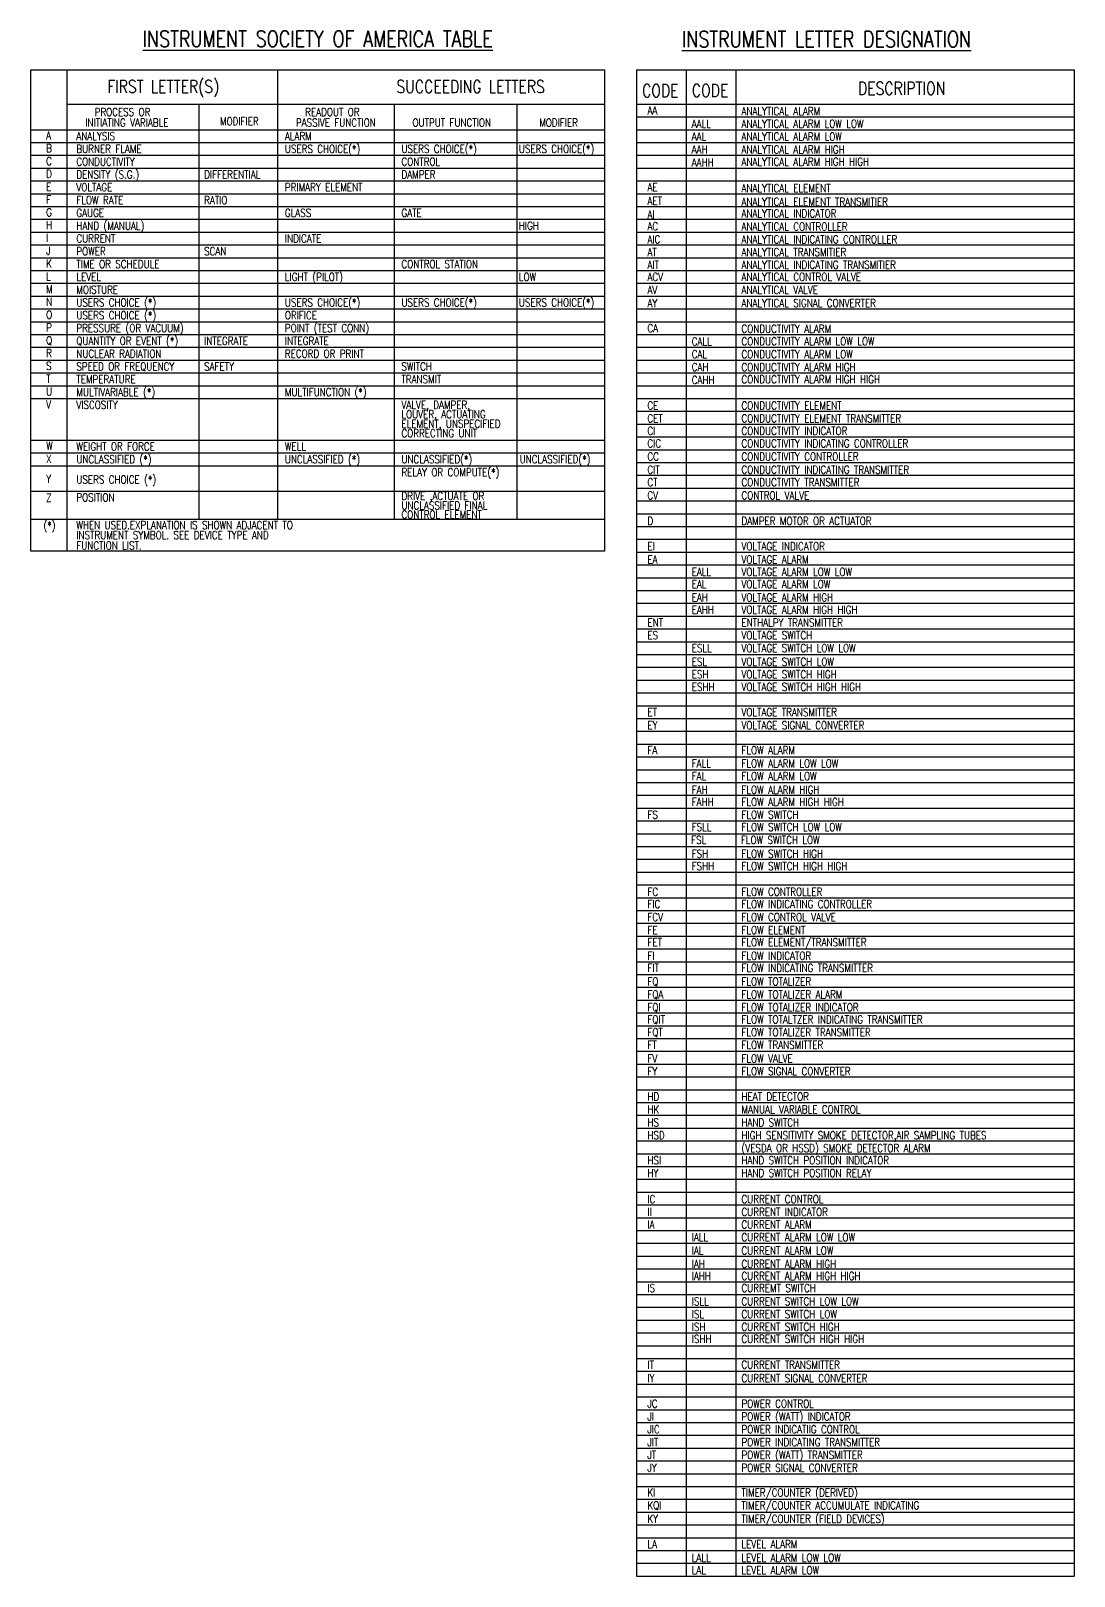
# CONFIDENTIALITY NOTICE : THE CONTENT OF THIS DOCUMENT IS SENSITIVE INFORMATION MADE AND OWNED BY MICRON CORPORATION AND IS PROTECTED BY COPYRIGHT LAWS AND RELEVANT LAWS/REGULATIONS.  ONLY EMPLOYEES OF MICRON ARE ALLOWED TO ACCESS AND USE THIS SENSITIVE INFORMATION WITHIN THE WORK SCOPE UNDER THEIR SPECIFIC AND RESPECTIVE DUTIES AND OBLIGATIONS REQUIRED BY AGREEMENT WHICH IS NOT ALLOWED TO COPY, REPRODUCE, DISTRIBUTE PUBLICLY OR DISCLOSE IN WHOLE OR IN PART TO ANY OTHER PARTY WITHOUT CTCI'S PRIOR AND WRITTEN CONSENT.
# Model space of a CAD drawing. Header units: millimetres. Extents: x 63 to 682, y 56 to 539.
# Drawn here: x 63.1 to 389, y 56 to 538.8 of the extents above; entities that cross this region are included whole.
import ezdxf
from ezdxf.enums import TextEntityAlignment as Align

# ---------------------------------------------------------------- set-up
doc = ezdxf.new("R2010")
doc.units = ezdxf.units.MM
doc.header["$LTSCALE"] = 10
for name, color, linetype in [('MD-IS-2023-01-30', 10, 'Continuous'), ('XFAC-O-IS-001$0$M-DETL-02', 2, 'Continuous'), ('XFAC-O-IS-001$0$M-DETL-05', 5, 'Continuous'), ('XFAC-O-IS-001$0$M-DETL-TXT', 4, 'Continuous')]:
    doc.layers.add(name, color=color, linetype=linetype)
doc.styles.add('XFAC-O-IS-001$0$AA-TXT', font='simplex.shx', dxfattribs={"width": 0.8, "bigfont": 'CHINA.shx'})
doc.styles.add('XFAC-O-IS-001$0$BB-TXT', font='romand.shx', dxfattribs={"width": 0.8})

# ---------------------------------------------------------------- blocks, each defined once
blk = doc.blocks.new('XFAC-O-IS-001')
at = {"layer": 'XFAC-O-IS-001$0$M-DETL-02'}
for p, q in [((74.35, 526.62), (74.35, 376.28)), ((140.12, 526.62), (140.12, 386.28)), ((267.8, 526.62), (267.8, 55.95)), ((283.34, 526.62), (283.34, 55.95)), ((115.58, 515.95), (115.58, 386.28)), ((176.54, 515.95), (176.54, 386.28)), ((214.88, 515.95), (214.88, 386.28)), ((252.26, 511.95), (388.97, 511.95)), ((252.26, 507.95), (388.97, 507.95)), ((63.08, 503.95), (242.26, 503.95)), ((252.26, 503.95), (388.97, 503.95)), ((63.08, 499.95), (242.26, 499.95)), ((252.26, 499.95), (388.97, 499.95)), ((63.08, 495.95), (242.26, 495.95)), ((252.26, 495.95), (388.97, 495.95)), ((63.08, 491.95), (242.26, 491.95)), ((63.08, 487.95), (242.26, 487.95)), ((252.26, 491.95), (388.97, 491.95)), ((252.26, 487.95), (388.97, 487.95)), ((63.08, 483.95), (242.26, 483.95)), ((252.26, 483.95), (388.97, 483.95)), ((63.08, 479.95), (242.26, 479.95)), ((252.26, 479.95), (388.97, 479.95)), ((63.08, 475.95), (242.26, 475.95)), ((252.26, 475.95), (388.97, 475.95)), ((63.08, 471.95), (242.26, 471.95)), ((252.26, 471.95), (388.97, 471.95)), ((63.08, 467.95), (242.26, 467.95)), ((63.08, 463.95), (242.26, 463.95)), ((252.26, 467.95), (388.97, 467.95)), ((252.26, 463.95), (388.97, 463.95)), ((63.08, 459.95), (242.26, 459.95)), ((252.26, 459.95), (388.97, 459.95)), ((63.08, 455.95), (242.26, 455.95)), ((252.26, 455.95), (388.97, 455.95)), ((63.08, 451.95), (242.26, 451.95)), ((252.26, 451.95), (388.97, 451.95)), ((63.08, 447.95), (242.26, 447.95)), ((252.26, 447.95), (388.97, 447.95)), ((63.08, 443.95), (242.26, 443.95)), ((63.08, 439.95), (242.26, 439.95)), ((252.26, 443.95), (388.97, 443.95)), ((252.26, 439.95), (388.97, 439.95)), ((63.08, 435.95), (242.26, 435.95)), ((252.26, 435.95), (388.97, 435.95)), ((63.08, 431.95), (242.26, 431.95)), ((252.26, 431.95), (388.97, 431.95)), ((63.08, 427.95), (242.26, 427.95)), ((252.26, 427.95), (388.97, 427.95)), ((63.08, 423.95), (242.26, 423.95)), ((252.26, 423.95), (388.97, 423.95)), ((252.26, 419.95), (388.97, 419.95)), ((252.26, 415.95), (388.97, 415.95)), ((63.08, 410.95), (242.26, 410.95)), ((252.26, 411.95), (388.97, 411.95)), ((63.08, 406.95), (242.26, 406.95)), ((252.26, 407.95), (388.97, 407.95)), ((63.08, 402.95), (242.26, 402.95)), ((252.26, 403.95), (388.97, 403.95)), ((252.26, 399.95), (388.97, 399.95)), ((252.26, 395.95), (388.97, 395.95)), ((63.08, 394.95), (242.26, 394.95)), ((252.26, 391.95), (388.97, 391.95)), ((252.26, 387.95), (388.97, 387.95)), ((63.08, 386.28), (242.26, 386.28)), ((252.26, 383.95), (388.97, 383.95)), ((252.26, 379.95), (388.97, 379.95)), ((252.26, 375.95), (388.97, 375.95)), ((252.26, 371.95), (388.97, 371.95)), ((252.26, 367.95), (388.97, 367.95)), ((252.26, 363.95), (388.97, 363.95)), ((252.26, 359.95), (388.97, 359.95)), ((252.26, 355.95), (388.97, 355.95)), ((252.26, 351.95), (388.97, 351.95)), ((252.26, 347.95), (388.97, 347.95)), ((252.26, 343.95), (388.97, 343.95)), ((252.26, 339.95), (388.97, 339.95)), ((252.26, 335.95), (388.97, 335.95)), ((252.26, 331.95), (388.97, 331.95)), ((252.26, 327.95), (388.97, 327.95)), ((252.26, 323.95), (388.97, 323.95)), ((252.26, 319.95), (388.97, 319.95)), ((252.26, 315.95), (388.97, 315.95)), ((252.26, 311.95), (388.97, 311.95)), ((252.26, 307.95), (388.97, 307.95)), ((252.26, 303.95), (388.97, 303.95)), ((252.26, 299.95), (388.97, 299.95)), ((252.26, 295.95), (388.97, 295.95)), ((252.26, 291.95), (388.97, 291.95)), ((252.26, 287.95), (388.97, 287.95)), ((252.26, 283.95), (388.97, 283.95)), ((252.26, 279.95), (388.97, 279.95)), ((252.26, 275.95), (388.97, 275.95)), ((252.26, 271.95), (388.97, 271.95)), ((252.26, 267.95), (388.97, 267.95)), ((252.26, 263.95), (388.97, 263.95)), ((252.26, 259.95), (388.97, 259.95)), ((252.26, 255.95), (388.97, 255.95)), ((252.26, 251.95), (388.97, 251.95)), ((252.26, 247.95), (388.97, 247.95)), ((252.26, 243.95), (388.97, 243.95)), ((252.26, 239.95), (388.97, 239.95)), ((252.26, 235.95), (388.97, 235.95)), ((252.26, 231.95), (388.97, 231.95)), ((252.26, 227.95), (388.97, 227.95)), ((252.26, 223.95), (388.97, 223.95)), ((252.26, 219.95), (388.97, 219.95)), ((252.26, 215.95), (388.97, 215.95)), ((252.26, 211.95), (388.97, 211.95)), ((252.26, 207.95), (388.97, 207.95)), ((252.26, 203.95), (388.97, 203.95)), ((252.26, 199.95), (388.97, 199.95)), ((252.26, 195.95), (388.97, 195.95)), ((252.26, 191.95), (388.97, 191.95)), ((252.26, 187.95), (388.97, 187.95)), ((252.26, 183.95), (388.97, 183.95)), ((252.26, 179.95), (388.97, 179.95)), ((252.26, 175.95), (388.97, 175.95)), ((252.26, 171.95), (388.97, 171.95)), ((252.26, 167.95), (388.97, 167.95)), ((252.26, 163.95), (388.97, 163.95)), ((252.26, 159.95), (388.97, 159.95)), ((252.26, 155.95), (388.97, 155.95)), ((252.26, 151.95), (388.97, 151.95)), ((252.26, 147.95), (388.97, 147.95)), ((252.26, 143.95), (388.97, 143.95)), ((252.26, 139.95), (388.97, 139.95)), ((252.26, 135.95), (388.97, 135.95)), ((252.26, 131.95), (388.97, 131.95)), ((252.26, 127.95), (388.97, 127.95)), ((252.26, 123.95), (388.97, 123.95)), ((252.26, 119.95), (388.97, 119.95)), ((252.26, 115.95), (388.97, 115.95)), ((252.26, 111.95), (388.97, 111.95)), ((252.26, 107.95), (388.97, 107.95)), ((252.26, 103.95), (388.97, 103.95)), ((252.26, 99.95), (388.97, 99.95)), ((252.26, 95.95), (388.97, 95.95)), ((252.26, 91.95), (388.97, 91.95)), ((252.26, 87.95), (388.97, 87.95)), ((252.26, 83.95), (388.97, 83.95)), ((252.26, 79.95), (388.97, 79.95)), ((252.26, 75.95), (388.97, 75.95)), ((252.26, 71.95), (388.97, 71.95)), ((252.26, 67.95), (388.97, 67.95)), ((252.26, 63.95), (388.97, 63.95)), ((252.26, 59.95), (388.97, 59.95))]:
    blk.add_line(p, q, dxfattribs=at)
at = {"layer": 'XFAC-O-IS-001$0$M-DETL-05'}
for p, q in [((63.08, 526.62), (242.26, 526.62)), ((63.08, 376.28), (63.08, 526.62)), ((242.26, 526.62), (242.26, 376.28)), ((252.26, 526.62), (252.26, 55.95)), ((252.26, 526.62), (388.97, 526.62)), ((388.97, 526.62), (388.97, 55.95)), ((74.35, 515.95), (242.26, 515.95)), ((252.26, 515.95), (388.97, 515.95)), ((63.08, 507.95), (242.26, 507.95)), ((242.26, 376.28), (63.08, 376.28)), ((252.26, 55.95), (388.97, 55.95))]:
    blk.add_line(p, q, dxfattribs=at)
at = {"layer": 'XFAC-O-IS-001$0$M-DETL-TXT', "style": 'XFAC-O-IS-001$0$BB-TXT', "width": 0.8}
for s, p in [('%%uINSTRUMENT SOCIETY OF AMERICA TABLE', (152.69, 536.32)), ('%%uINSTRUMENT LETTER DESIGNATION', (311.65, 536.23))]:
    blk.add_text(s, height=5, dxfattribs=at).set_placement(p, align=Align.MIDDLE)
at = {"layer": 'XFAC-O-IS-001$0$M-DETL-TXT', "width": 0.8}
for s, height, style, p in [('FIRST LETTER(S)', 4, 'XFAC-O-IS-001$0$BB-TXT', (86.94, 519.44)), ('SUCCEEDING LETTERS', 4, 'XFAC-O-IS-001$0$BB-TXT', (177.27, 519.42)), ('CODE', 4, 'XFAC-O-IS-001$0$BB-TXT', (254.02, 518.14)), ('CODE', 4, 'XFAC-O-IS-001$0$BB-TXT', (269.56, 518.19)), ('DESCRIPTION', 4, 'XFAC-O-IS-001$0$BB-TXT', (321.47, 518.85)), ('PROCESS OR', 2.5, 'XFAC-O-IS-001$0$AA-TXT', (82.99, 512.21)), ('READOUT OR', 2.5, 'XFAC-O-IS-001$0$AA-TXT', (148.77, 512.21)), ('AA', 2.5, 'XFAC-O-IS-001$0$AA-TXT', (255.68, 512.66)), ('ANALYTICAL ALARM', 2.5, 'XFAC-O-IS-001$0$AA-TXT', (285.06, 512.49)), ('A', 2.5, 'XFAC-O-IS-001$0$AA-TXT', (67.85, 504.87)), ('ANALYSIS', 2.5, 'XFAC-O-IS-001$0$AA-TXT', (77.28, 504.7)), ('INITIATING VARIABLE', 2.5, 'XFAC-O-IS-001$0$AA-TXT', (80.09, 508.9)), ('MODIFIER', 2.5, 'XFAC-O-IS-001$0$AA-TXT', (122.15, 509.31)), ('ALARM', 2.5, 'XFAC-O-IS-001$0$AA-TXT', (142.42, 504.7)), ('PASSIVE FUNCTION', 2.5, 'XFAC-O-IS-001$0$AA-TXT', (145.87, 508.9)), ('OUTPUT FUNCTION', 2.5, 'XFAC-O-IS-001$0$AA-TXT', (182.29, 508.9)), ('MODIFIER', 2.5, 'XFAC-O-IS-001$0$AA-TXT', (221.89, 508.9)), ('AALL', 2.5, 'XFAC-O-IS-001$0$AA-TXT', (269.52, 508.49)), ('AAL', 2.5, 'XFAC-O-IS-001$0$AA-TXT', (269.52, 504.57)), ('ANALYTICAL ALARM LOW LOW', 2.5, 'XFAC-O-IS-001$0$AA-TXT', (285.06, 508.57)), ('ANALYTICAL ALARM LOW', 2.5, 'XFAC-O-IS-001$0$AA-TXT', (285.06, 504.53)), ('B', 2.5, 'XFAC-O-IS-001$0$AA-TXT', (67.85, 500.87)), ('BURNER FLAME', 2.5, 'XFAC-O-IS-001$0$AA-TXT', (77.28, 500.7)), ('USERS CHOICE(*)', 2.5, 'XFAC-O-IS-001$0$AA-TXT', (142.42, 500.7)), ('USERS CHOICE(*)', 2.5, 'XFAC-O-IS-001$0$AA-TXT', (178.84, 500.7)), ('USERS CHOICE(*)', 2.5, 'XFAC-O-IS-001$0$AA-TXT', (215.52, 500.7)), ('AAH', 2.5, 'XFAC-O-IS-001$0$AA-TXT', (269.52, 500.53)), ('ANALYTICAL ALARM HIGH', 2.5, 'XFAC-O-IS-001$0$AA-TXT', (285.06, 500.49)), ('C', 2.5, 'XFAC-O-IS-001$0$AA-TXT', (67.85, 496.87)), ('CONDUCTIVITY', 2.5, 'XFAC-O-IS-001$0$AA-TXT', (77.28, 496.7)), ('CONTROL', 2.5, 'XFAC-O-IS-001$0$AA-TXT', (178.84, 496.7)), ('AAHH', 2.5, 'XFAC-O-IS-001$0$AA-TXT', (269.52, 496.49)), ('ANALYTICAL ALARM HIGH HIGH', 2.5, 'XFAC-O-IS-001$0$AA-TXT', (285.06, 496.69)), ('D', 2.5, 'XFAC-O-IS-001$0$AA-TXT', (67.85, 492.87)), ('DENSITY (S.G.)', 2.5, 'XFAC-O-IS-001$0$AA-TXT', (77.28, 492.7)), ('DIFFERENTIAL', 2.5, 'XFAC-O-IS-001$0$AA-TXT', (117.19, 492.7)), ('DAMPER', 2.5, 'XFAC-O-IS-001$0$AA-TXT', (178.84, 492.7)), ('E', 2.5, 'XFAC-O-IS-001$0$AA-TXT', (67.85, 488.87)), ('VOLTAGE', 2.5, 'XFAC-O-IS-001$0$AA-TXT', (77.28, 488.7)), ('PRIMARY ELEMENT', 2.5, 'XFAC-O-IS-001$0$AA-TXT', (142.42, 488.7)), ('AE', 2.5, 'XFAC-O-IS-001$0$AA-TXT', (255.68, 488.69)), ('ANALYTICAL ELEMENT', 2.5, 'XFAC-O-IS-001$0$AA-TXT', (285.06, 488.44)), ('G', 2.5, 'XFAC-O-IS-001$0$AA-TXT', (67.85, 480.87)), ('F', 2.5, 'XFAC-O-IS-001$0$AA-TXT', (67.85, 484.87)), ('GAUGE', 2.5, 'XFAC-O-IS-001$0$AA-TXT', (77.28, 480.7)), ('FLOW RATE', 2.5, 'XFAC-O-IS-001$0$AA-TXT', (77.28, 484.7)), ('RATIO', 2.5, 'XFAC-O-IS-001$0$AA-TXT', (117.19, 484.7)), ('GLASS', 2.5, 'XFAC-O-IS-001$0$AA-TXT', (142.42, 480.7)), ('GATE', 2.5, 'XFAC-O-IS-001$0$AA-TXT', (178.84, 480.7)), ('AET', 2.5, 'XFAC-O-IS-001$0$AA-TXT', (255.68, 484.44)), ('ANALYTICAL ELEMENT TRANSMITIER', 2.5, 'XFAC-O-IS-001$0$AA-TXT', (285.06, 484.2)), ('ANALYTICAL INDICATOR', 2.5, 'XFAC-O-IS-001$0$AA-TXT', (285.06, 480.52)), ('H', 2.5, 'XFAC-O-IS-001$0$AA-TXT', (67.85, 476.87)), ('HAND (MANUAL)', 2.5, 'XFAC-O-IS-001$0$AA-TXT', (77.28, 476.7)), ('HIGH', 2.5, 'XFAC-O-IS-001$0$AA-TXT', (215.52, 476.7)), ('AI', 2.5, 'XFAC-O-IS-001$0$AA-TXT', (255.68, 480.2)), ('AC', 2.5, 'XFAC-O-IS-001$0$AA-TXT', (255.68, 476.52)), ('ANALYTICAL CONTROLLER', 2.5, 'XFAC-O-IS-001$0$AA-TXT', (285.06, 476.42)), ('I', 2.5, 'XFAC-O-IS-001$0$AA-TXT', (67.85, 472.87)), ('CURRENT', 2.5, 'XFAC-O-IS-001$0$AA-TXT', (77.28, 472.7)), ('INDICATE', 2.5, 'XFAC-O-IS-001$0$AA-TXT', (142.42, 472.7)), ('AIC', 2.5, 'XFAC-O-IS-001$0$AA-TXT', (255.68, 472.42)), ('ANALYTICAL INDICATING CONTROLLER', 2.5, 'XFAC-O-IS-001$0$AA-TXT', (285.06, 472.42)), ('J', 2.5, 'XFAC-O-IS-001$0$AA-TXT', (67.85, 468.87)), ('POWER', 2.5, 'XFAC-O-IS-001$0$AA-TXT', (77.28, 468.7)), ('SCAN', 2.5, 'XFAC-O-IS-001$0$AA-TXT', (117.19, 468.7)), ('AT', 2.5, 'XFAC-O-IS-001$0$AA-TXT', (255.68, 468.46)), ('ANALYTICAL TRANSMITIER', 2.5, 'XFAC-O-IS-001$0$AA-TXT', (285.06, 468.46)), ('K', 2.5, 'XFAC-O-IS-001$0$AA-TXT', (67.85, 464.87)), ('TIME OR SCHEDULE', 2.5, 'XFAC-O-IS-001$0$AA-TXT', (77.28, 464.7)), ('LIGHT (PILOT)', 2.5, 'XFAC-O-IS-001$0$AA-TXT', (142.42, 460.7)), ('CONTROL STATION', 2.5, 'XFAC-O-IS-001$0$AA-TXT', (178.84, 464.7)), ('AIT', 2.5, 'XFAC-O-IS-001$0$AA-TXT', (255.68, 464.5)), ('ANALYTICAL INDICATING TRANSMITIER', 2.5, 'XFAC-O-IS-001$0$AA-TXT', (285.06, 464.5)), ('L', 2.5, 'XFAC-O-IS-001$0$AA-TXT', (67.85, 460.87)), ('M', 2.5, 'XFAC-O-IS-001$0$AA-TXT', (67.85, 456.87)), ('LEVEL', 2.5, 'XFAC-O-IS-001$0$AA-TXT', (77.28, 460.7)), ('MOISTURE', 2.5, 'XFAC-O-IS-001$0$AA-TXT', (77.28, 456.7)), ('LOW', 2.5, 'XFAC-O-IS-001$0$AA-TXT', (215.52, 460.7)), ('ACV', 2.5, 'XFAC-O-IS-001$0$AA-TXT', (255.68, 460.72)), ('AV', 2.5, 'XFAC-O-IS-001$0$AA-TXT', (255.68, 456.62)), ('ANALYTICAL CONTROL VALVE', 2.5, 'XFAC-O-IS-001$0$AA-TXT', (285.06, 460.72)), ('ANALYTICAL VALVE', 2.5, 'XFAC-O-IS-001$0$AA-TXT', (285.06, 456.62)), ('N', 2.5, 'XFAC-O-IS-001$0$AA-TXT', (67.85, 452.87)), ('USERS CHOICE (*)', 2.5, 'XFAC-O-IS-001$0$AA-TXT', (77.28, 452.7)), ('USERS CHOICE(*)', 2.5, 'XFAC-O-IS-001$0$AA-TXT', (142.42, 452.7)), ('USERS CHOICE(*)', 2.5, 'XFAC-O-IS-001$0$AA-TXT', (178.84, 452.7)), ('USERS CHOICE(*)', 2.5, 'XFAC-O-IS-001$0$AA-TXT', (215.52, 452.7)), ('AY', 2.5, 'XFAC-O-IS-001$0$AA-TXT', (255.68, 452.52)), ('ANALYTICAL SIGNAL CONVERTER', 2.5, 'XFAC-O-IS-001$0$AA-TXT', (285.06, 452.52)), ('O', 2.5, 'XFAC-O-IS-001$0$AA-TXT', (67.85, 448.87)), ('USERS CHOICE (*)', 2.5, 'XFAC-O-IS-001$0$AA-TXT', (77.28, 448.7)), ('ORIFICE', 2.5, 'XFAC-O-IS-001$0$AA-TXT', (142.42, 448.7)), ('P', 2.5, 'XFAC-O-IS-001$0$AA-TXT', (67.85, 444.87)), ('PRESSURE (OR VACUUM)', 2.5, 'XFAC-O-IS-001$0$AA-TXT', (77.28, 444.7)), ('POINT (TEST CONN)', 2.5, 'XFAC-O-IS-001$0$AA-TXT', (142.42, 444.7)), ('CA', 2.5, 'XFAC-O-IS-001$0$AA-TXT', (255.68, 444.66)), ('CONDUCTIVITY ALARM', 2.5, 'XFAC-O-IS-001$0$AA-TXT', (285.06, 444.49)), ('Q', 2.5, 'XFAC-O-IS-001$0$AA-TXT', (67.85, 440.87)), ('QUANTITY OR EVENT (*)', 2.5, 'XFAC-O-IS-001$0$AA-TXT', (77.28, 440.7)), ('INTEGRATE', 2.5, 'XFAC-O-IS-001$0$AA-TXT', (117.19, 440.7)), ('INTEGRATE', 2.5, 'XFAC-O-IS-001$0$AA-TXT', (142.42, 440.7)), ('CALL', 2.5, 'XFAC-O-IS-001$0$AA-TXT', (269.52, 440.49)), ('CONDUCTIVITY ALARM LOW LOW', 2.5, 'XFAC-O-IS-001$0$AA-TXT', (285.06, 440.57)), ('S', 2.5, 'XFAC-O-IS-001$0$AA-TXT', (67.85, 432.87)), ('R', 2.5, 'XFAC-O-IS-001$0$AA-TXT', (67.85, 436.87)), ('SPEED OR FREQUENCY', 2.5, 'XFAC-O-IS-001$0$AA-TXT', (77.28, 432.7)), ('NUCLEAR RADIATION', 2.5, 'XFAC-O-IS-001$0$AA-TXT', (77.28, 436.7)), ('SAFETY', 2.5, 'XFAC-O-IS-001$0$AA-TXT', (117.19, 432.7)), ('RECORD OR PRINT', 2.5, 'XFAC-O-IS-001$0$AA-TXT', (142.42, 436.7)), ('SWITCH', 2.5, 'XFAC-O-IS-001$0$AA-TXT', (178.84, 432.7)), ('CAL', 2.5, 'XFAC-O-IS-001$0$AA-TXT', (269.52, 436.57)), ('CAH', 2.5, 'XFAC-O-IS-001$0$AA-TXT', (269.52, 432.53)), ('CONDUCTIVITY ALARM LOW', 2.5, 'XFAC-O-IS-001$0$AA-TXT', (285.06, 436.53)), ('CONDUCTIVITY ALARM HIGH', 2.5, 'XFAC-O-IS-001$0$AA-TXT', (285.06, 432.49)), ('T', 2.5, 'XFAC-O-IS-001$0$AA-TXT', (67.85, 428.87)), ('TEMPERATURE', 2.5, 'XFAC-O-IS-001$0$AA-TXT', (77.28, 428.7)), ('TRANSMIT', 2.5, 'XFAC-O-IS-001$0$AA-TXT', (178.84, 428.7)), ('CAHH', 2.5, 'XFAC-O-IS-001$0$AA-TXT', (269.52, 428.49)), ('CONDUCTIVITY ALARM HIGH HIGH', 2.5, 'XFAC-O-IS-001$0$AA-TXT', (285.06, 428.69)), ('U', 2.5, 'XFAC-O-IS-001$0$AA-TXT', (67.85, 424.87)), ('MULTIVARIABLE (*)', 2.5, 'XFAC-O-IS-001$0$AA-TXT', (77.28, 424.7)), ('MULTIFUNCTION (*)', 2.5, 'XFAC-O-IS-001$0$AA-TXT', (142.42, 424.7)), ('V', 2.5, 'XFAC-O-IS-001$0$AA-TXT', (67.85, 420.87)), ('VISCOSITY', 2.5, 'XFAC-O-IS-001$0$AA-TXT', (77.28, 420.7)), ('VALVE, DAMPER,', 2.5, 'XFAC-O-IS-001$0$AA-TXT', (178.84, 420.7)), ('LOUVER, ACTUATING', 2.5, 'XFAC-O-IS-001$0$AA-TXT', (178.84, 417.75)), ('CE', 2.5, 'XFAC-O-IS-001$0$AA-TXT', (255.68, 420.49)), ('CONDUCTIVITY ELEMENT ', 2.5, 'XFAC-O-IS-001$0$AA-TXT', (285.06, 420.49)), ('ELEMENT, UNSPECIFIED', 2.5, 'XFAC-O-IS-001$0$AA-TXT', (178.84, 414.8)), ('CET', 2.5, 'XFAC-O-IS-001$0$AA-TXT', (255.68, 416.49)), ('CONDUCTIVITY ELEMENT TRANSMITTER', 2.5, 'XFAC-O-IS-001$0$AA-TXT', (285.06, 416.49)), ('CORRECTING UNIT', 2.5, 'XFAC-O-IS-001$0$AA-TXT', (178.84, 411.84)), ('CI', 2.5, 'XFAC-O-IS-001$0$AA-TXT', (255.68, 412.58)), ('CIC', 2.5, 'XFAC-O-IS-001$0$AA-TXT', (255.68, 408.66)), ('CONDUCTIVITY INDICATOR', 2.5, 'XFAC-O-IS-001$0$AA-TXT', (285.06, 412.58)), ('CONDUCTIVITY INDICATING CONTROLLER', 2.5, 'XFAC-O-IS-001$0$AA-TXT', (285.06, 408.66)), ('W', 2.5, 'XFAC-O-IS-001$0$AA-TXT', (67.85, 407.87)), ('X', 2.5, 'XFAC-O-IS-001$0$AA-TXT', (67.85, 403.87)), ('WEIGHT OR FORCE', 2.5, 'XFAC-O-IS-001$0$AA-TXT', (77.28, 407.7)), ('UNCLASSIFIED (*)', 2.5, 'XFAC-O-IS-001$0$AA-TXT', (77.28, 403.7)), ('WELL', 2.5, 'XFAC-O-IS-001$0$AA-TXT', (142.42, 407.7)), ('UNCLASSIFIED (*)', 2.5, 'XFAC-O-IS-001$0$AA-TXT', (142.42, 403.7)), ('UNCLASSIFIED(*)', 2.5, 'XFAC-O-IS-001$0$AA-TXT', (178.84, 403.7)), ('UNCLASSIFIED(*)', 2.5, 'XFAC-O-IS-001$0$AA-TXT', (215.76, 403.7)), ('CC', 2.5, 'XFAC-O-IS-001$0$AA-TXT', (255.68, 404.56)), ('CONDUCTIVITY CONTROLLER', 2.5, 'XFAC-O-IS-001$0$AA-TXT', (285.06, 404.56)), ('RELAY OR COMPUTE(*)', 2.5, 'XFAC-O-IS-001$0$AA-TXT', (178.84, 399.64)), ('CIT', 2.5, 'XFAC-O-IS-001$0$AA-TXT', (255.68, 400.45)), ('CONDUCTIVITY INDICATING TRANSMITTER', 2.5, 'XFAC-O-IS-001$0$AA-TXT', (285.06, 400.45)), ('Y', 2.5, 'XFAC-O-IS-001$0$AA-TXT', (67.85, 397.57)), ('USERS CHOICE (*)', 2.5, 'XFAC-O-IS-001$0$AA-TXT', (77.28, 397.36)), ('CT', 2.5, 'XFAC-O-IS-001$0$AA-TXT', (255.68, 396.54)), ('CONDUCTIVITY TRANSMITTER', 2.5, 'XFAC-O-IS-001$0$AA-TXT', (285.06, 396.54)), ('Z', 2.5, 'XFAC-O-IS-001$0$AA-TXT', (67.85, 391.7)), ('POSITION', 2.5, 'XFAC-O-IS-001$0$AA-TXT', (77.28, 391.79)), ('DRIVE ,ACTUATE OR', 2.5, 'XFAC-O-IS-001$0$AA-TXT', (178.84, 392.23)), ('UNCLASSIFIED FINAL ', 2.5, 'XFAC-O-IS-001$0$AA-TXT', (178.84, 389.28)), ('CV', 2.5, 'XFAC-O-IS-001$0$AA-TXT', (255.68, 392.43)), ('CONTROL VALVE', 2.5, 'XFAC-O-IS-001$0$AA-TXT', (285.06, 392.43)), ('CONTROL ELEMENT', 2.5, 'XFAC-O-IS-001$0$AA-TXT', (178.84, 386.4)), ('D', 2.5, 'XFAC-O-IS-001$0$AA-TXT', (255.68, 384.43)), ('DAMPER MOTOR OR ACTUATOR', 2.5, 'XFAC-O-IS-001$0$AA-TXT', (285.06, 384.43)), ('(*)', 2.5, 'XFAC-O-IS-001$0$AA-TXT', (66.99, 383)), ('WHEN USED.EXPLANATION IS SHOWN ADJACENT TO', 2.5, 'XFAC-O-IS-001$0$AA-TXT', (77.28, 383.12)), ('INSTRUMENT SYMBOL. SEE DEVICE TYPE AND', 2.5, 'XFAC-O-IS-001$0$AA-TXT', (77.28, 380.02)), ('FUNCTION LIST.', 2.5, 'XFAC-O-IS-001$0$AA-TXT', (77.28, 376.73)), ('EI', 2.5, 'XFAC-O-IS-001$0$AA-TXT', (255.68, 376.52)), ('VOLTAGE INDICATOR', 2.5, 'XFAC-O-IS-001$0$AA-TXT', (285.06, 376.52)), ('EA', 2.5, 'XFAC-O-IS-001$0$AA-TXT', (255.68, 372.35)), ('VOLTAGE ALARM', 2.5, 'XFAC-O-IS-001$0$AA-TXT', (285.06, 372.35)), ('EALL', 2.5, 'XFAC-O-IS-001$0$AA-TXT', (269.52, 368.52)), ('EAL', 2.5, 'XFAC-O-IS-001$0$AA-TXT', (269.52, 364.69)), ('VOLTAGE ALARM LOW LOW', 2.5, 'XFAC-O-IS-001$0$AA-TXT', (285.06, 368.52)), ('VOLTAGE ALARM LOW', 2.5, 'XFAC-O-IS-001$0$AA-TXT', (285.06, 364.69)), ('EAH', 2.5, 'XFAC-O-IS-001$0$AA-TXT', (269.52, 360.52)), ('VOLTAGE ALARM HIGH', 2.5, 'XFAC-O-IS-001$0$AA-TXT', (285.06, 360.52)), ('EAHH', 2.5, 'XFAC-O-IS-001$0$AA-TXT', (269.52, 356.69)), ('VOLTAGE ALARM HIGH HIGH', 2.5, 'XFAC-O-IS-001$0$AA-TXT', (285.06, 356.69)), ('ENT', 2.5, 'XFAC-O-IS-001$0$AA-TXT', (255.68, 352.67)), ('ENTHALPY TRANSMITTER', 2.5, 'XFAC-O-IS-001$0$AA-TXT', (285.06, 352.67)), ('ES', 2.5, 'XFAC-O-IS-001$0$AA-TXT', (255.68, 348.7)), ('VOLTAGE SWITCH', 2.5, 'XFAC-O-IS-001$0$AA-TXT', (285.06, 348.7)), ('ESLL', 2.5, 'XFAC-O-IS-001$0$AA-TXT', (269.52, 344.7)), ('ESL', 2.5, 'XFAC-O-IS-001$0$AA-TXT', (269.52, 340.41)), ('VOLTAGE SWITCH LOW LOW', 2.5, 'XFAC-O-IS-001$0$AA-TXT', (285.06, 344.7)), ('VOLTAGE SWITCH LOW', 2.5, 'XFAC-O-IS-001$0$AA-TXT', (285.06, 340.41)), ('ESH', 2.5, 'XFAC-O-IS-001$0$AA-TXT', (269.52, 336.5)), ('VOLTAGE SWITCH HIGH', 2.5, 'XFAC-O-IS-001$0$AA-TXT', (285.06, 336.5)), ('ESHH', 2.5, 'XFAC-O-IS-001$0$AA-TXT', (269.52, 332.58)), ('VOLTAGE SWITCH HIGH HIGH', 2.5, 'XFAC-O-IS-001$0$AA-TXT', (285.06, 332.58)), ('ET', 2.5, 'XFAC-O-IS-001$0$AA-TXT', (255.68, 324.67)), ('VOLTAGE TRANSMITTER', 2.5, 'XFAC-O-IS-001$0$AA-TXT', (285.06, 324.67)), ('EY', 2.5, 'XFAC-O-IS-001$0$AA-TXT', (255.68, 320.57)), ('VOLTAGE SIGNAL CONVERTER', 2.5, 'XFAC-O-IS-001$0$AA-TXT', (285.06, 320.57)), ('FA', 2.5, 'XFAC-O-IS-001$0$AA-TXT', (255.68, 312.75)), ('FLOW ALARM', 2.5, 'XFAC-O-IS-001$0$AA-TXT', (285.06, 312.75)), ('FALL', 2.5, 'XFAC-O-IS-001$0$AA-TXT', (269.52, 308.65)), ('FLOW ALARM LOW LOW', 2.5, 'XFAC-O-IS-001$0$AA-TXT', (285.06, 308.65)), ('FAL', 2.5, 'XFAC-O-IS-001$0$AA-TXT', (269.52, 304.71)), ('FLOW ALARM LOW', 2.5, 'XFAC-O-IS-001$0$AA-TXT', (285.06, 304.71)), ('FAH', 2.5, 'XFAC-O-IS-001$0$AA-TXT', (269.52, 300.45)), ('FLOW ALARM HIGH', 2.5, 'XFAC-O-IS-001$0$AA-TXT', (285.06, 300.45)), ('FS', 2.5, 'XFAC-O-IS-001$0$AA-TXT', (255.68, 292.64)), ('FAHH', 2.5, 'XFAC-O-IS-001$0$AA-TXT', (269.52, 296.61)), ('FLOW ALARM HIGH HIGH', 2.5, 'XFAC-O-IS-001$0$AA-TXT', (285.06, 296.61)), ('FLOW SWITCH', 2.5, 'XFAC-O-IS-001$0$AA-TXT', (285.06, 292.64)), ('FSLL', 2.5, 'XFAC-O-IS-001$0$AA-TXT', (269.52, 288.78)), ('FLOW SWITCH LOW LOW', 2.5, 'XFAC-O-IS-001$0$AA-TXT', (285.06, 288.78)), ('FSL', 2.5, 'XFAC-O-IS-001$0$AA-TXT', (269.35, 284.74)), ('FLOW SWITCH LOW', 2.5, 'XFAC-O-IS-001$0$AA-TXT', (284.89, 284.74)), ('FSH', 2.5, 'XFAC-O-IS-001$0$AA-TXT', (269.52, 280.41)), ('FLOW SWITCH HIGH', 2.5, 'XFAC-O-IS-001$0$AA-TXT', (285.06, 280.41)), ('FSHH', 2.5, 'XFAC-O-IS-001$0$AA-TXT', (269.52, 276.57)), ('FLOW SWITCH HIGH HIGH', 2.5, 'XFAC-O-IS-001$0$AA-TXT', (285.06, 276.57)), ('FC', 2.5, 'XFAC-O-IS-001$0$AA-TXT', (255.68, 268.55)), ('FLOW CONTROLLER', 2.5, 'XFAC-O-IS-001$0$AA-TXT', (285.06, 268.55)), ('FIC', 2.5, 'XFAC-O-IS-001$0$AA-TXT', (255.68, 264.7)), ('FLOW INDICATING CONTROLLER', 2.5, 'XFAC-O-IS-001$0$AA-TXT', (285.06, 264.7)), ('FCV', 2.5, 'XFAC-O-IS-001$0$AA-TXT', (255.68, 260.65)), ('FLOW CONTROL VALVE', 2.5, 'XFAC-O-IS-001$0$AA-TXT', (285.06, 260.65)), ('FE', 2.5, 'XFAC-O-IS-001$0$AA-TXT', (255.68, 256.6)), ('FLOW ELEMENT', 2.5, 'XFAC-O-IS-001$0$AA-TXT', (285.06, 256.6)), ('FET', 2.5, 'XFAC-O-IS-001$0$AA-TXT', (255.68, 252.75)), ('FLOW ELEMENT/TRANSMITTER', 2.5, 'XFAC-O-IS-001$0$AA-TXT', (285.06, 252.75)), ('FI', 2.5, 'XFAC-O-IS-001$0$AA-TXT', (255.68, 248.55)), ('FIT', 2.5, 'XFAC-O-IS-001$0$AA-TXT', (255.68, 244.74)), ('FLOW INDICATOR', 2.5, 'XFAC-O-IS-001$0$AA-TXT', (285.06, 248.55)), ('FLOW INDICATING TRANSMITTER', 2.5, 'XFAC-O-IS-001$0$AA-TXT', (285.06, 244.74)), ('FQ', 2.5, 'XFAC-O-IS-001$0$AA-TXT', (255.68, 240.5)), ('FLOW TOTALIZER', 2.5, 'XFAC-O-IS-001$0$AA-TXT', (285.06, 240.5)), ('FQA', 2.5, 'XFAC-O-IS-001$0$AA-TXT', (255.68, 236.48)), ('FLOW TOTALIZER ALARM', 2.5, 'XFAC-O-IS-001$0$AA-TXT', (285.06, 236.48)), ('FQI', 2.5, 'XFAC-O-IS-001$0$AA-TXT', (255.68, 232.45)), ('FLOW TOTALIZER INDICATOR', 2.5, 'XFAC-O-IS-001$0$AA-TXT', (285.06, 232.45)), ('FQIT', 2.5, 'XFAC-O-IS-001$0$AA-TXT', (255.68, 228.64)), ('FQT', 2.5, 'XFAC-O-IS-001$0$AA-TXT', (255.68, 224.64)), ('FLOW TOTALTZER INDICATING TRANSMITTER', 2.5, 'XFAC-O-IS-001$0$AA-TXT', (285.06, 228.64)), ('FLOW TOTALIZER TRANSMITTER', 2.5, 'XFAC-O-IS-001$0$AA-TXT', (285.06, 224.64)), ('FT', 2.5, 'XFAC-O-IS-001$0$AA-TXT', (255.68, 220.69)), ('FLOW TRANSMITTER', 2.5, 'XFAC-O-IS-001$0$AA-TXT', (285.06, 220.69)), ('FV', 2.5, 'XFAC-O-IS-001$0$AA-TXT', (255.68, 216.45)), ('FLOW VALVE', 2.5, 'XFAC-O-IS-001$0$AA-TXT', (285.06, 216.45)), ('FY', 2.5, 'XFAC-O-IS-001$0$AA-TXT', (255.68, 212.48)), ('FLOW SIGNAL CONVERTER', 2.5, 'XFAC-O-IS-001$0$AA-TXT', (285.06, 212.48)), ('HD', 2.5, 'XFAC-O-IS-001$0$AA-TXT', (255.68, 204.56)), ('HK', 2.5, 'XFAC-O-IS-001$0$AA-TXT', (255.68, 200.56)), ('HEAT DETECTOR', 2.5, 'XFAC-O-IS-001$0$AA-TXT', (285.06, 204.56)), ('MANUAL VARIABLE CONTROL', 2.5, 'XFAC-O-IS-001$0$AA-TXT', (285.06, 200.56)), ('HS', 2.5, 'XFAC-O-IS-001$0$AA-TXT', (255.68, 196.45)), ('HAND SWITCH', 2.5, 'XFAC-O-IS-001$0$AA-TXT', (285.06, 196.45)), ('HSD', 2.5, 'XFAC-O-IS-001$0$AA-TXT', (255.68, 192.45)), ('HIGH SENSITIVITY SMOKE DETECTOR,AIR SAMPLING TUBES ', 2.5, 'XFAC-O-IS-001$0$AA-TXT', (285.06, 192.45)), ('(VESDA OR HSSD) SMOKE DETECTOR ALARM', 2.5, 'XFAC-O-IS-001$0$AA-TXT', (285.06, 188.45)), ('HSI', 2.5, 'XFAC-O-IS-001$0$AA-TXT', (255.68, 184.63)), ('HAND SWITCH POSITION INDICATOR', 2.5, 'XFAC-O-IS-001$0$AA-TXT', (285.06, 184.63)), ('HY', 2.5, 'XFAC-O-IS-001$0$AA-TXT', (255.68, 180.66)), ('HAND SWITCH POSITION RELAY', 2.5, 'XFAC-O-IS-001$0$AA-TXT', (285.06, 180.66)), ('IC', 2.5, 'XFAC-O-IS-001$0$AA-TXT', (255.68, 172.49)), ('CURRENT CONTROL', 2.5, 'XFAC-O-IS-001$0$AA-TXT', (285.06, 172.49)), ('II', 2.5, 'XFAC-O-IS-001$0$AA-TXT', (255.68, 168.49)), ('CURRENT INDICATOR', 2.5, 'XFAC-O-IS-001$0$AA-TXT', (285.06, 168.49)), ('IA', 2.5, 'XFAC-O-IS-001$0$AA-TXT', (255.68, 164.54)), ('CURRENT ALARM', 2.5, 'XFAC-O-IS-001$0$AA-TXT', (285.06, 164.54)), ('IALL', 2.5, 'XFAC-O-IS-001$0$AA-TXT', (269.52, 160.6)), ('CURRENT ALARM LOW LOW', 2.5, 'XFAC-O-IS-001$0$AA-TXT', (285.06, 160.6)), ('IAL', 2.5, 'XFAC-O-IS-001$0$AA-TXT', (269.52, 156.42)), ('IAH', 2.5, 'XFAC-O-IS-001$0$AA-TXT', (269.52, 152.23)), ('CURRENT ALARM LOW', 2.5, 'XFAC-O-IS-001$0$AA-TXT', (285.06, 156.42)), ('CURRENT ALARM HIGH', 2.5, 'XFAC-O-IS-001$0$AA-TXT', (285.06, 152.23)), ('IAHH', 2.5, 'XFAC-O-IS-001$0$AA-TXT', (269.52, 148.48)), ('CURRENT ALARM HIGH HIGH', 2.5, 'XFAC-O-IS-001$0$AA-TXT', (285.06, 148.48)), ('IS', 2.5, 'XFAC-O-IS-001$0$AA-TXT', (255.68, 144.73)), ('CURREMT SWITCH', 2.5, 'XFAC-O-IS-001$0$AA-TXT', (285.06, 144.73)), ('ISLL', 2.5, 'XFAC-O-IS-001$0$AA-TXT', (269.52, 140.56)), ('CURRENT SWITCH LOW LOW', 2.5, 'XFAC-O-IS-001$0$AA-TXT', (285.06, 140.56)), ('ISL', 2.5, 'XFAC-O-IS-001$0$AA-TXT', (269.52, 136.55)), ('CURRENT SWITCH LOW', 2.5, 'XFAC-O-IS-001$0$AA-TXT', (285.06, 136.55)), ('ISH', 2.5, 'XFAC-O-IS-001$0$AA-TXT', (269.52, 132.58)), ('ISHH', 2.5, 'XFAC-O-IS-001$0$AA-TXT', (269.52, 128.8)), ('CURRENT SWITCH HIGH', 2.5, 'XFAC-O-IS-001$0$AA-TXT', (285.06, 132.58)), ('CURRENT SWITCH HIGH HIGH', 2.5, 'XFAC-O-IS-001$0$AA-TXT', (285.06, 128.8)), ('IT', 2.5, 'XFAC-O-IS-001$0$AA-TXT', (255.68, 120.76)), ('CURRENT TRANSMITTER', 2.5, 'XFAC-O-IS-001$0$AA-TXT', (285.06, 120.76)), ('IY', 2.5, 'XFAC-O-IS-001$0$AA-TXT', (255.68, 116.54)), ('CURRENT SIGNAL CONVERTER', 2.5, 'XFAC-O-IS-001$0$AA-TXT', (285.06, 116.54)), ('JC', 2.5, 'XFAC-O-IS-001$0$AA-TXT', (255.68, 108.56)), ('POWER CONTROL', 2.5, 'XFAC-O-IS-001$0$AA-TXT', (285.06, 108.56)), ('JI', 2.5, 'XFAC-O-IS-001$0$AA-TXT', (255.68, 104.56)), ('POWER (WATT) INDICATOR', 2.5, 'XFAC-O-IS-001$0$AA-TXT', (285.06, 104.56)), ('JIC', 2.5, 'XFAC-O-IS-001$0$AA-TXT', (255.68, 100.57)), ('POWER INDICATIIG CONTROL', 2.5, 'XFAC-O-IS-001$0$AA-TXT', (285.06, 100.57)), ('JIT', 2.5, 'XFAC-O-IS-001$0$AA-TXT', (255.68, 96.56)), ('POWER INDICATING TRANSMITTER', 2.5, 'XFAC-O-IS-001$0$AA-TXT', (285.06, 96.56)), ('JT', 2.5, 'XFAC-O-IS-001$0$AA-TXT', (255.68, 92.57)), ('POWER (WATT) TRANSMITTER', 2.5, 'XFAC-O-IS-001$0$AA-TXT', (285.06, 92.57)), ('JY', 2.5, 'XFAC-O-IS-001$0$AA-TXT', (255.68, 88.57)), ('POWER SIGNAL CONVERTER', 2.5, 'XFAC-O-IS-001$0$AA-TXT', (285.06, 88.57)), ('KI', 2.5, 'XFAC-O-IS-001$0$AA-TXT', (255.68, 80.81)), ('TIMER/COUNTER (DERIVED)', 2.5, 'XFAC-O-IS-001$0$AA-TXT', (285.06, 80.81)), ('KQI', 2.5, 'XFAC-O-IS-001$0$AA-TXT', (255.68, 76.81)), ('TIMER/COUNTER ACCUMULATE INDICATING', 2.5, 'XFAC-O-IS-001$0$AA-TXT', (285.06, 76.81)), ('KY', 2.5, 'XFAC-O-IS-001$0$AA-TXT', (255.68, 72.6)), ('TIMER/COUNTER (FIELD DEVICES)', 2.5, 'XFAC-O-IS-001$0$AA-TXT', (285.06, 72.6)), ('LA', 2.5, 'XFAC-O-IS-001$0$AA-TXT', (255.68, 64.66)), ('LALL', 2.5, 'XFAC-O-IS-001$0$AA-TXT', (269.52, 60.44)), ('LEVEL ALARM', 2.5, 'XFAC-O-IS-001$0$AA-TXT', (285.06, 64.66)), ('LEVEL ALARM LOW LOW', 2.5, 'XFAC-O-IS-001$0$AA-TXT', (285.06, 60.44)), ('LAL', 2.5, 'XFAC-O-IS-001$0$AA-TXT', (269.52, 56.54)), ('LEVEL ALARM LOW', 2.5, 'XFAC-O-IS-001$0$AA-TXT', (285.06, 56.54))]:
    blk.add_text(s, height=height, dxfattribs=dict(at, style=style)).set_placement(p)

msp = doc.modelspace()

# ---------------------------------------------------------------- block references
at = {"layer": 'MD-IS-2023-01-30'}
msp.add_blockref('XFAC-O-IS-001', (0, 0), dxfattribs=at)

doc.saveas('drawing.dxf')
